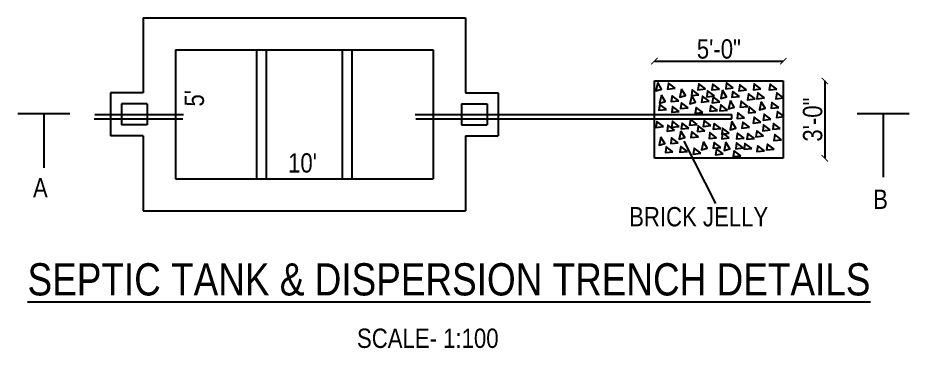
# Model space of a CAD drawing. Header units: metres. Extents: x 1422408 to 2267706, y 3009 to 80428.
# Drawn here: x 2267430.8 to 2267445.33, y 3059.24 to 3064.63 of the extents above; entities that cross this region are included whole.
import ezdxf

# ---------------------------------------------------------------- set-up
doc = ezdxf.new("R2010")
doc.units = ezdxf.units.M
doc.header["$LTSCALE"] = 3.5
doc.header["$MEASUREMENT"] = 0
doc.layers.get('0').update_dxf_attribs({"linetype": 'CONTINUOUS'})
doc.layers.get('DEFPOINTS').update_dxf_attribs({"linetype": 'CONTINUOUS'})
doc.layers.add('TAG', color=8, linetype='CONTINUOUS')
doc.styles.add('2', font='swissck.ttf', dxfattribs={"height": 0.35})
doc.dimstyles.new('2', dxfattribs={"dimtxt": 9, "dimasz": 3, "dimexe": 3, "dimexo": 0, "dimgap": 1, "dimtad": 1, "dimdec": 8, "dimzin": 11, "dimdsep": 46, "dimlunit": 4, "dimtxsty": '2', "dimblk1": 'ARCHTICK', "dimblk2": 'ARCHTICK', "dimsah": 1, "dimcen": 2.5, "dimse1": 1, "dimse2": 1, "dimclrd": 256, "dimclre": 256, "dimclrt": 256, "dimadec": 0, "dimazin": 0, "dimtfac": 1, "dimtdec": 8, "dimtmove": 2, "dimatfit": 3, "dimldrblk": 'ARCHTICK', "dimfxl": 0, "dimtolj": 1, "dimtzin": 0, "dimarcsym": 0})
doc.dimstyles.new('Civil', dxfattribs={"dimtxt": 0.2, "dimasz": 0.15, "dimexe": 0.1, "dimexo": 0.1, "dimgap": 0.0625, "dimtad": 0, "dimzin": 0, "dimdsep": 46, "dimtxsty": 'Standard', "dimblk": 'OBLIQUE', "dimcen": 0, "dimclrd": 253, "dimclrt": 4, "dimadec": 0, "dimazin": 3, "dimtfac": 1, "dimtofl": 0, "dimtmove": 0, "dimatfit": 3, "dimfxl": 0, "dimfrac": 2, "dimtolj": 1, "dimtzin": 0, "dimarcsym": 0})

# ---------------------------------------------------------------- blocks, each defined once
blk = doc.blocks.new('_ArchTick')
at = {"color": 0, "linetype": 'ByBlock', "const_width": 0.15}
blk.add_lwpolyline([(-0.5, -0.5), (0.5, 0.5)], dxfattribs=at)
blk = doc.blocks.new('*D93')
at = {"layer": 'DEFPOINTS', "color": 0}
for p in [(359.6094205022819, 124.3971215741858), (359.6094205022819, 88.39712157418579), (378.91975413006, 88.39712157418579)]:
    blk.add_point(p, dxfattribs=at)
at = {"layer": 'TAG', "lineweight": -2}
blk.add_line((378.91975413006, 124.3971215741858), (378.91975413006, 88.39712157418579), dxfattribs=at)
at = {"layer": 'TAG', "lineweight": -2, "xscale": 3, "yscale": 3, "zscale": 3}
for p, rotation in [((378.91975413006, 124.3971215741858), 90), ((378.91975413006, 88.39712157418579), 270)]:
    blk.add_blockref('_ArchTick', p, dxfattribs=dict(at, rotation=rotation))
at = {"layer": 'TAG', "insert": (373.305793091099, 106.3971215741858), "char_height": 9, "attachment_point": 5, "rotation": 90, "style": '2'}
blk.add_mtext('\\A1;3\'-0"', dxfattribs=at)
blk = doc.blocks.new('_Oblique')
at = {"color": 0, "linetype": 'ByBlock', "lineweight": -2}
blk.add_line((-0.5, -0.5), (0.5, 0.5), dxfattribs=at)
blk = doc.blocks.new('*D94')
at = {"layer": 'DEFPOINTS', "color": 0}
for p in [(359.6094205022819, 133.6474424789175), (299.6094205022819, 124.3971215741858), (359.6094205022819, 124.3971215741858)]:
    blk.add_point(p, dxfattribs=at)
at = {"layer": 'TAG', "lineweight": -2}
blk.add_line((299.6094205022819, 133.6474424789175), (359.6094205022819, 133.6474424789175), dxfattribs=at)
at = {"layer": 'TAG', "lineweight": -2, "xscale": 3, "yscale": 3, "zscale": 3, "rotation": 180}
blk.add_blockref('_ArchTick', (299.6094205022819, 133.6474424789175), dxfattribs=at)
at = {"layer": 'TAG', "lineweight": -2, "xscale": 3, "yscale": 3, "zscale": 3}
blk.add_blockref('_ArchTick', (359.6094205022819, 133.6474424789175), dxfattribs=at)
at = {"layer": 'TAG', "insert": (329.6094205022819, 139.2672476737228), "char_height": 9, "attachment_point": 5, "style": '2'}
blk.add_mtext('\\A1;5\'-0"', dxfattribs=at)
blk = doc.blocks.new('A$C194E44DC')
at = {"layer": 'TAG'}
for p, q in [((61.64533004019904, 153.8455722647177), (61.64533004019904, 118.8301639442243)), ((61.64533004019904, 153.8455722647177), (211.645330040199, 153.8455722647177)), ((211.645330040199, 153.8455722647177), (211.645330040199, 118.8301639442243)), ((76.64533004019906, 138.8455722647177), (76.64533004019906, 78.8455722647177)), ((76.64533004019906, 138.8455722647177), (196.645330040199, 138.8455722647177)), ((114.3553300401981, 138.8455722647177), (114.3553300401981, 78.8455722647177)), ((118.8553300401981, 138.8455722647177), (118.8553300401981, 78.8455722647177)), ((154.3153300402045, 138.8455722647177), (154.3153300402045, 78.8455722647177)), ((158.8153300402046, 138.8455722647177), (158.8153300402046, 78.8455722647177)), ((196.645330040199, 138.8455722647177), (196.645330040199, 78.8455722647177)), ((299.6094205022819, 88.39712157418579), (299.6094205022819, 124.3971215741858)), ((299.6094205022819, 124.3971215741858), (359.6094205022819, 124.3971215741858)), ((359.6094205022819, 124.3971215741858), (359.6094205022819, 88.39712157418579)), ((46.46967518658494, 118.8301639442243), (46.46967518658494, 98.86098058521021)), ((61.64533004019904, 118.8301639442243), (46.46967518658494, 118.8301639442243)), ((211.645330040199, 118.8301639442243), (226.820984893835, 118.8301639442243)), ((226.820984893835, 118.8301639442243), (226.820984893835, 98.86098058521021)), ((51.57291093389357, 113.7269281969211), (51.57291093389357, 103.9642163325152)), ((63.4388585455963, 113.7269281969211), (51.57291093389357, 113.7269281969211)), ((63.4388585455963, 113.7269281969211), (63.4388585455963, 103.9642163325152)), ((209.8518015348091, 113.7269281969211), (209.8518015348091, 103.9642163325152)), ((209.8518015348091, 113.7269281969211), (221.7177491465263, 113.7269281969211)), ((221.7177491465263, 113.7269281969211), (221.7177491465263, 103.9642163325152)), ((27.46022970564809, 109.1302700016949), (3.309817753179231, 109.1302700016949)), ((15.3850237294173, 109.1302700016949), (15.3850237294173, 83.9109242267077)), ((188.1972791855005, 108.8455722647177), (234.5696443884953, 108.8455722647177)), ((234.5696443884953, 108.8455722647177), (335.6094205022819, 108.8455722647177)), ((335.6094205022819, 106.7029343306185), (335.6094205022819, 108.8455722647177)), ((418.1875847740521, 109.1302700016949), (394.0371728215832, 109.1302700016949)), ((406.1123787978138, 109.1302700016949), (406.1123787978138, 79.52495125108724)), ((63.4388585455963, 103.9642163325152), (51.57291093389357, 103.9642163325152)), ((188.5616241652387, 106.7029343306185), (234.5696443884953, 106.7029343306185)), ((209.8518015348091, 103.9642163325152), (221.7177491465263, 103.9642163325152)), ((234.5696443884953, 106.7029343306185), (335.6094205022819, 106.7029343306185)), ((61.64533004019904, 98.86098058521202), (46.46967518658494, 98.86098058521021)), ((61.64533004019904, 98.86098058521202), (61.64533004019904, 63.8455722647177)), ((211.645330040199, 98.86098058521112), (211.645330040199, 63.8455722647177)), ((211.645330040199, 98.86098058521112), (226.820984893835, 98.86098058521021)), ((359.6094205022819, 88.39712157418579), (299.6094205022819, 88.39712157418579)), ((76.64533004019906, 78.8455722647177), (196.645330040199, 78.8455722647177)), ((61.64533004019904, 63.8455722647177), (211.645330040199, 63.8455722647177))]:
    blk.add_line(p, q, dxfattribs=at)
at = {"layer": 'TAG', "ltscale": 8}
for p, q in [((39.0938291210623, 108.8455722647177), (80.3976107745184, 108.8455722647177)), ((38.81508278501133, 106.7029343306185), (80.11886443846743, 106.7029343306185))]:
    blk.add_line(p, q, dxfattribs=at)
at = {"layer": 'TAG'}
for points in [[(301.1318046880697, 123.6369877493662), (300.3408758840596, 119.8185185247712), (302.9773146351581, 120.6085466402046), (301.1318046880697, 123.6369877493662)], [(309.2717367668011, 120.9873320087445), (306.1545293010567, 123.3302560808624), (305.7455654492005, 120.6085466402046), (309.2717367668011, 120.9873320087445)], [(312.2048220508223, 120.6085466402055), (311.4138932468122, 116.7900774156105), (314.0503319979107, 117.5801055310439), (312.2048220508223, 120.6085466402055)], [(323.3766572826571, 120.7239893036003), (320.2594498169202, 123.0669133757183), (319.8504859650638, 120.3452039350604), (323.3766572826571, 120.7239893036003)], [(329.8501615494752, 120.6046170088466), (326.7329540837309, 122.9475410809627), (326.3239902318746, 120.2258316403058), (329.8501615494752, 120.6046170088466)], [(336.3036344454231, 121.1906236323466), (333.1864269796861, 123.5335477044646), (332.7774631278298, 120.8118382638067), (336.3036344454231, 121.1906236323466)], [(342.4301727982893, 120.2025682627573), (339.312965332545, 122.5454923348734), (338.9040014806888, 119.8237828942165), (342.4301727982893, 120.2025682627573)], [(349.2105661307287, 120.7218152277237), (346.0933586649844, 123.0647392998416), (345.6843948131282, 120.3430298591838), (349.2105661307287, 120.7218152277237)], [(356.6027203507183, 120.6046170088466), (353.485512884974, 122.9475410809627), (353.0765490331178, 120.2258316403058), (356.6027203507183, 120.6046170088466)], [(302.8454884656239, 117.8434482361881), (302.0545596616139, 114.0249790115931), (304.6909984127196, 114.8150071270265), (302.8454884656239, 117.8434482361881)], [(310.9854205443553, 115.1937924955673), (307.868213078611, 117.5367165676834), (307.4592492267548, 114.8150071270265), (310.9854205443553, 115.1937924955673)], [(316.9504089814873, 117.5801055310439), (316.1594801774772, 113.7616363064489), (318.7959189285757, 114.5516644218824), (316.9504089814873, 117.5801055310439)], [(320.3447541295536, 117.9588908995847), (317.2275466638093, 120.3018149717008), (316.8185828119531, 117.5801055310439), (320.3447541295536, 117.9588908995847)], [(325.0903410602187, 114.9304497904231), (321.9731335944743, 117.2733738625393), (321.5641697426182, 114.5516644218824), (325.0903410602187, 114.9304497904231)], [(327.5034441327662, 117.4401641599161), (324.3862366670219, 119.7830882320322), (323.9772728151657, 117.0613787913753), (327.5034441327662, 117.4401641599161)], [(330.0389360599875, 114.6723714547224), (326.9217285942432, 117.0152955268404), (326.5127647423869, 114.2935860861826), (330.0389360599875, 114.6723714547224)], [(331.2583375664472, 120.0871255993615), (330.4674087624371, 116.2686563747665), (333.1038475135429, 117.0586844902), (331.2583375664472, 120.0871255993615)], [(339.2370171097137, 117.2057599576037), (336.1198096439693, 119.5486840297217), (335.7108457921131, 116.8269745890638), (339.2370171097137, 117.2057599576037)], [(346.5118467441498, 116.0337389460455), (343.3946392784055, 118.3766630181617), (342.9856754265493, 115.6549535775048), (346.5118467441498, 116.0337389460455)], [(350.8532655011004, 116.5025473506684), (347.7360580353634, 118.8454714227864), (347.3270941835071, 116.1237619821286), (350.8532655011004, 116.5025473506684)], [(359.6534558137647, 116.5025473506684), (356.5362483480203, 118.8454714227864), (356.1272844961641, 116.1237619821286), (359.6534558137647, 116.5025473506684)], [(305.2096427806318, 111.111258462055), (302.0924353148875, 113.4541825341712), (301.6834714630313, 110.7324730935143), (305.2096427806318, 111.111258462055)], [(311.1937609079614, 110.1736494173638), (308.0765534422171, 112.5165734894817), (307.6675895903609, 109.7948640488239), (311.1937609079614, 110.1736494173638)], [(315.3005163872003, 111.9316770524237), (312.1833089214561, 114.2746011245417), (311.7743450695998, 111.5528916838839), (315.3005163872003, 111.9316770524237)], [(322.1059912530181, 109.7048410127408), (318.9887837872739, 112.047765084857), (318.5798199354176, 109.3260556442001), (322.1059912530181, 109.7048410127408)], [(328.911466118836, 110.6424500574303), (325.7942586530917, 112.9853741295483), (325.3852948012355, 110.2636646888904), (328.911466118836, 110.6424500574303)], [(333.604900952254, 110.8768542597427), (330.4876934865097, 113.2197783318606), (330.0787296346535, 110.4980688912028), (333.604900952254, 110.8768542597427)], [(334.9599091968339, 115.2337263763584), (334.1689803928239, 111.4152571517634), (336.8054191439296, 112.2052852671968), (334.9599091968339, 115.2337263763584)], [(343.0998412755652, 112.5840706357376), (339.9826338098283, 114.9269947078537), (339.573669957972, 112.2052852671968), (343.0998412755652, 112.5840706357376)], [(346.8638487140197, 109.9392452150532), (343.7466412482753, 112.2821692871694), (343.3376773964192, 109.5604598465124), (346.8638487140197, 109.9392452150532)], [(349.3152923815142, 114.712297570958), (348.5243635775041, 110.893828346363), (351.1608023286026, 111.6838564617965), (349.3152923815142, 114.712297570958)], [(357.4552244602455, 112.0626418303363), (354.3380169945012, 114.4055659024543), (353.9290531426451, 111.6838564617965), (357.4552244602455, 112.0626418303363)], [(341.5837345264226, 107.2436007707456), (338.4665270606783, 109.5865248428617), (338.0575632088222, 106.8648154022048), (341.5837345264226, 107.2436007707456)], [(353.7866622719885, 106.5403881638103), (350.6694548062442, 108.8833122359265), (350.260490954388, 106.1616027952696), (353.7866622719885, 106.5403881638103)], [(360.0054577836271, 107.8296073942456), (356.8882503178829, 110.1725314663636), (356.4792864660267, 107.4508220257057), (360.0054577836271, 107.8296073942456)], [(303.8016066879645, 103.1415311125674), (300.6843992222202, 105.4844551846854), (300.275435370364, 102.7627457440276), (303.8016066879645, 103.1415311125674)], [(309.010736468379, 101.4341516808817), (305.8935290026348, 103.7770757529997), (305.4845651507785, 101.0553663123419), (309.010736468379, 101.4341516808817)], [(311.0764222158032, 103.2587370960027), (307.9592147500588, 105.6016611681189), (307.5502508982026, 102.8799517274619), (311.0764222158032, 103.2587370960027)], [(315.6525324636677, 102.4383185056322), (312.5353249979235, 104.7812425777501), (312.1263611460672, 102.0595331370923), (315.6525324636677, 102.4383185056322)], [(319.5246105585975, 104.1963461406922), (316.4074030928532, 106.5392702128101), (315.9984392409968, 103.8175607721523), (319.5246105585975, 104.1963461406922)], [(325.8607447623872, 103.6103395171922), (322.7435372966502, 105.9532635893083), (322.3345734447939, 103.2315541486514), (325.8607447623872, 103.6103395171922)], [(330.5541795958052, 102.3211202867551), (327.4369721300682, 104.6640443588712), (327.0280082782119, 101.9423349182143), (330.5541795958052, 102.3211202867551)], [(335.6954554923868, 105.4874218658488), (334.9045266883768, 101.6689526412537), (337.5409654394752, 102.4589807566872), (335.6954554923868, 105.4874218658488)], [(343.8353875711182, 102.837766125227), (340.7181801053739, 105.180690197345), (340.3092162535177, 102.4589807566872), (343.8353875711182, 102.837766125227)], [(349.0932274385705, 105.1339629499398), (345.9760199728262, 107.4768870220559), (345.56705612097, 104.755177581399), (349.0932274385705, 105.1339629499398)], [(353.5519989942768, 101.6179076798198), (350.4347915285325, 103.960831751936), (350.0258276766763, 101.239122311279), (353.5519989942768, 101.6179076798198)], [(358.1907707557911, 102.3163373198276), (355.0735632900468, 104.6592613919438), (354.6645994381906, 101.9375519512869), (358.1907707557911, 102.3163373198276)], [(311.9438217524002, 101.0553663123428), (311.1528929483902, 97.23689708774783), (313.789331699496, 98.02692520318124), (311.9438217524002, 101.0553663123428)], [(320.0837538311316, 98.405710571722), (316.9665463653873, 100.7486346438381), (316.5575825135311, 98.02692520318124), (320.0837538311316, 98.405710571722)], [(323.1156569842424, 101.1708089757376), (319.9984495184981, 103.5137330478555), (319.5894856666419, 100.7920236071977), (323.1156569842424, 101.1708089757376)], [(328.5594641489661, 97.98464642626641), (325.4422566832218, 100.3275704983825), (325.0332928313655, 97.60586105772563), (328.5594641489661, 97.98464642626641)], [(334.4391370158119, 97.8842817663208), (331.3219295500676, 100.2272058384387), (330.9129656982113, 97.50549639778092), (334.4391370158119, 97.8842817663208)], [(334.4760539859199, 100.0726677212096), (331.3588465201756, 102.4155917933276), (330.9498826683193, 99.69388235266979), (334.4760539859199, 100.0726677212096)], [(341.3490712487111, 97.75024222395405), (338.2318637829667, 100.0931662960702), (337.8228999311104, 97.37145685541329), (341.3490712487111, 97.75024222395405)], [(346.1598306676823, 97.63304400507697), (343.0426232019454, 99.97596807719313), (342.6336593500892, 97.25425863653619), (346.1598306676823, 97.63304400507697)], [(350.3839248390796, 98.80506501663513), (347.2667173733352, 101.1479890887512), (346.857753521479, 98.42627964809436), (350.3839248390796, 98.80506501663513)], [(302.5844881672019, 98.2902679083254), (301.7935593631919, 94.47179868373041), (304.4299981142976, 95.26182679916384), (302.5844881672019, 98.2902679083254)], [(310.7244202459333, 95.6406121677046), (307.6072127801963, 97.98353623982076), (307.19824892834, 95.26182679916384), (310.7244202459333, 95.6406121677046)], [(322.3841017145824, 96.1018897179938), (321.5931729105723, 92.2834204933988), (324.2296116616781, 93.07344860883222), (322.3841017145824, 96.1018897179938)], [(330.5240337933137, 93.45223397737207), (327.4068263275767, 95.79515804949006), (326.9978624757205, 93.07344860883222), (330.5240337933137, 93.45223397737207)], [(332.8243816767645, 95.84118696212772), (332.0334528727544, 92.02271773753272), (334.6698916238602, 92.81274585296612), (332.8243816767645, 95.84118696212772)], [(340.9643137554958, 93.19153122150601), (337.8471062897588, 95.53445529362396), (337.4381424379026, 92.81274585296612), (340.9643137554958, 93.19153122150601)], [(358.7147744897156, 97.04702961701878), (355.5975670239786, 99.38995368913493), (355.1886031721223, 96.66824424847799), (358.7147744897156, 97.04702961701878)], [(308.2603641370733, 91.42134429064936), (305.143156671329, 93.7642683627655), (304.7341928194728, 91.04255892210855), (308.2603641370733, 91.42134429064936)], [(314.9485144173305, 91.53854250952647), (311.8313069515934, 93.88146658164442), (311.4223430997372, 91.15975714098657), (314.9485144173305, 91.53854250952647)], [(321.1647002081227, 90.68713557335468), (318.0474927423784, 93.03005964547265), (317.6385288905221, 90.3083502048148), (321.1647002081227, 90.68713557335468)], [(331.6049801703048, 90.42643281748856), (328.4877727045605, 92.76935688960657), (328.0788088527042, 90.04764744894872), (331.6049801703048, 90.42643281748856)], [(339.8236964638926, 89.54611067215592), (336.7064889981484, 91.88903474427207), (336.2975251462922, 89.16732530361513), (339.8236964638926, 89.54611067215592)], [(344.879416977994, 92.9308051719727), (341.7622095122497, 95.27372924408884), (341.3532456603935, 92.55201980343193), (344.879416977994, 92.9308051719727)], [(350.8532655011004, 91.89015269527228), (347.7360580353634, 94.23307676739023), (347.3270941835071, 91.51136732673243), (350.8532655011004, 91.89015269527228)], [(355.3196969401762, 92.67010241610659), (352.2024894744318, 95.0130264882227), (351.7935256225755, 92.2913170475658), (355.3196969401762, 92.67010241610659)]]:
    blk.add_lwpolyline(points, dxfattribs=at)
at = {"layer": 'TAG', "style": '2'}
blk.add_text("5'", height=9, rotation=90, dxfattribs=at).set_placement((89.96050234961876, 112.4862152187152))
for s, height, p in [("10'", 9, (129.092321201475, 81.7186212401666)), ('A', 9, (10.3595170671033, 70.12189404106266)), ('B', 9, (401.4152184169943, 64.77085613168765)), ('BRICK JELLY', 9, (287.8408728883223, 56.64591185613244)), ('%%USEPTIC TANK & DISPERSION TRENCH DETAILS', 15, (7.825981268084433, 24.46024603280422)), ('SCALE- 1:100', 9, (161.1737271022502, 2.55522472798e-05))]:
    blk.add_text(s, height=height, dxfattribs=at).set_placement(p)
at = {"layer": 'TAG'}
dim = blk.add_linear_dim(base=(359.6094205022819, 133.6474424789175), p1=(299.6094205022819, 124.3971215741858), p2=(359.6094205022819, 124.3971215741858), dimstyle='2', dxfattribs=at)
dim.commit()
dim.dimension.update_dxf_attribs({"geometry": '*D94', "text_midpoint": (329.6094205022819, 139.2672476737228)})
dim = blk.add_linear_dim(base=(378.91975413006, 88.39712157418579), p1=(359.6094205022819, 124.3971215741858), p2=(359.6094205022819, 88.39712157418579), angle=90, dimstyle='2', dxfattribs=at)
dim.commit()
dim.dimension.update_dxf_attribs({"geometry": '*D93', "text_midpoint": (373.305793091099, 106.3971215741858)})
blk.add_leader([(313.229130432017, 96.40693137210839), (327.9683118611574, 67.24827678374095)], dimstyle='Civil', dxfattribs=at)

msp = doc.modelspace()

# ---------------------------------------------------------------- block references
at = {"color": 7, "xscale": 0.0350334728012247, "yscale": 0.0350334728012247, "zscale": 0.0350334728012247}
msp.add_blockref('A$C194E44DC', (2267430.680740185, 3059.24082832473), dxfattribs=at)

doc.saveas('drawing.dxf')
